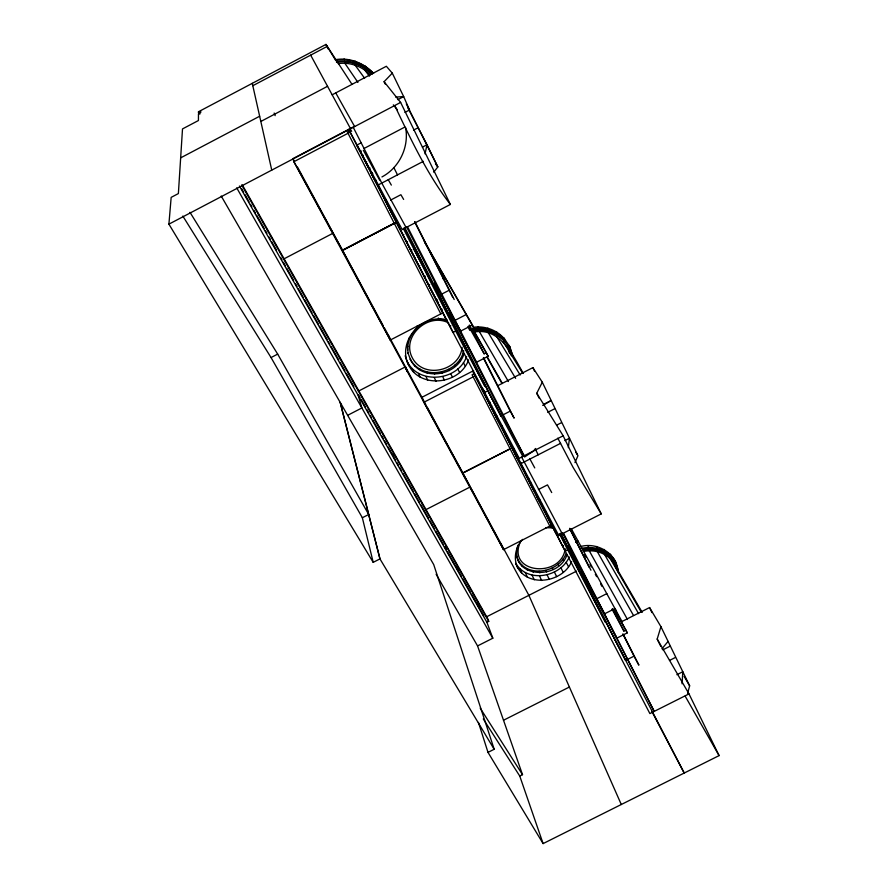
<?xml version="1.0" encoding="UTF-8"?>
<svg xmlns="http://www.w3.org/2000/svg" width="888" height="888" viewBox="0 0 888 888"><rect width="100%" height="100%" fill="white"/><g stroke="black" fill="none" stroke-linecap="round" stroke-linejoin="round"><path stroke-width="1.33" d="M617.981 572.005C617.726 553.624 597.091 541.625 580.186 546.653M198.49 112.587L198.479 111.755L325.974 44.411L335.742 60.473M682.062 683.804L682.805 671.739L660.938 626.684L649.572 607.559L621.256 621.878M340.226 402.442L379.975 558.885L373.204 562.348L168.909 224.153L171.162 197.369L178.377 193.573L182.506 128.915L198.435 120.524L198.468 113.753L200.732 112.587L200.721 111.389L198.479 112.576M568.331 447.641L569.486 438.239L542.291 382.195L532.889 367.621L497.569 385.803M407.803 352.514L408.314 353.735C403.885 332.456 426.984 314.485 446.975 319.78M425.019 153.868L427.039 144.733L407.969 108.047M462.104 347.308C459.784 370.851 423.809 379.565 412.421 358.008C400.854 336.707 428.027 312.01 448.662 322.943M463.214 353.091L463.847 354.301C456.465 376.845 420.546 381.729 410.234 359.141C421.944 381.307 458.585 374.403 463.747 350.738M517.915 545.254C508.158 577.389 557.831 581.396 566.844 555.189L566.033 553.635C558.585 573.837 523.165 578.898 516.539 555.766M687.623 693.384L689.643 685.825L682.805 671.739L676.889 674.714M565.223 548.74C561.149 578.976 505.261 573.815 520.79 540.859M660.761 646.353L657.187 639.06L660.938 626.684M574.969 462.604L577.955 455.699L569.486 438.239L564.89 440.592M539.127 398.124L536.752 393.262L542.291 382.195M405.583 357.109C413.686 385.27 457.464 382.661 466.644 356.465M407.426 362.093C417.027 389.244 459.518 385.681 468.609 359.84M571.672 561.494C562.459 583.605 524.197 588.444 515.762 563.358C527.816 583.649 560.55 576.978 569.297 556.965M433.733 172.172L437.817 166.944L427.039 144.733L422.455 147.131M661.949 648.784L668.076 641.391M535.741 448.484L533.133 451.282L524.553 457.009M522.644 539.393C515.517 546.797 513.053 558.63 517.804 567.965M385.259 84.105L384.093 81.707L392.296 73.138L386.347 66.267L332.156 94.805M381.94 176.934C399.422 167.632 409.268 146.997 405.594 127.55M542.701 405.405L551.182 400.521L544.178 404.118M252.803 85.714L327.261 46.376M180.653 157.864L259.651 116.239M260.828 121.467L327.55 86.303M397.846 99.667L403.674 96.592L392.296 73.138M352.492 127.373L292.962 158.641L293.906 161.705L503.563 549.639L551.603 525.152L511.877 447.741M168.909 224.153L400.621 102.42L450.371 204.451L402.164 229.581L348.662 129.382M404.928 112.399L409.535 109.979L403.674 96.592L395.715 97.07M361.361 142.713L356.998 144.999L453.069 332.434L456.099 330.858M406.105 227.528L381.785 183.095L364.047 148.474L404.906 127.04M361.294 150.993L360.328 151.493L356.543 144.511L369.064 168.542L370.03 168.043M362.282 155.7L363.214 155.211M413.575 130.103L418.148 127.706L406.316 103.907M365.656 162.16L366.611 161.66M383.905 197.491L371.129 172.96L372.061 172.472M371.129 172.96L371.85 174.226L372.794 173.726M376.323 180.331L375.358 180.83L371.85 174.226M378.31 184.915L423.365 161.339M399.156 224.908L398.201 225.397L390.676 211.111L385.192 200.399L386.114 199.922M385.192 200.399L386.091 202.009L387.024 201.521M390.665 200.066L400.888 194.716L403.64 199.423M283.55 259.085L333.2 233.133M390.676 211.111L391.597 210.634M342.479 250.349L396.281 222.278M397.524 224.453L398.568 226.362L399.5 225.874M403.818 234.476L402.908 234.954L410.733 249.85M406.626 242.069L407.548 241.592M409.734 248.285L410.933 250.483L411.854 250.005M415.018 258.586L418.836 265.889L419.747 265.423M422.988 274.137L424.342 276.645L425.252 276.168M182.828 216.073L271.051 357.553L277.678 354.112L368.698 514.496L362.348 517.737L373.204 562.348M429.67 284.504L428.749 284.993L424.342 276.645M443.079 278.899L445.276 277.755M439.305 295.36L449.161 290.254M437.518 299.844L436.596 300.311L428.16 284.227M436.152 299.8L437.651 302.608L438.55 302.142M442.102 309.224L441.214 309.69L445.221 317.371M442.779 312.865L396.226 222.155L342.413 250.216L390.287 340.06L442.779 312.865L519.225 458.308L563.159 435.797L601.243 513.897L558.752 535.542L472.616 371.162M454.823 320.435L466.378 314.452M449.95 326.362L450.86 325.896M469.352 325.052L472.072 329.837L474.292 328.693L472.438 325.008L460.628 331.124L434.654 283.272M358.397 391.164L405.439 366.844L407.337 371.561L405.439 366.844M347.652 415.318L361.882 407.958L358.253 395.504M468.464 326.063L484.149 353.813L486.346 352.669L488.156 356.266L476.49 362.293L449.905 313.12M473.615 370.651L421.9 397.325L423.909 402.264L462.848 473.126L511.976 447.941L475.08 375.868L423.909 402.264M474.259 373.637L472.072 374.769L549.805 526.062M497.036 416.072L496.159 416.528L486.446 397.913L481.74 388.744L482.595 388.311M481.74 388.744L483.749 392.529L484.615 392.085L483.105 389.255M484.615 392.452L488.145 390.631M486.446 397.913L487.29 397.48M489.921 402.186L489.044 402.641L483.749 392.529M490.764 406.227L491.63 405.783M513.997 449.195L513.142 449.639L498.312 421.067L493.706 412.076L494.549 411.644M404.295 227.561L500.854 415.961L510.234 411.144L514.119 418.148L483.538 357.598M502.175 426.096L501.298 426.54L493.706 412.076M547.718 412.343L554.634 408.791M524.386 469.475L523.532 469.919L509.79 443.456L505.272 434.643L506.105 434.21M511.932 447.841L462.737 472.938L503.563 549.639L501.021 543.767M556.798 425.063L561.394 422.71M533.832 490.032L515.417 454.445L516.25 454.023M425.63 509.801L470.307 486.913M519.968 462.97L520.834 462.537M521.056 463.591L560.606 443.334M540.426 502.897L525.496 474.114L526.329 473.693M528.782 478.321L527.949 478.754L525.496 474.114M529.87 482.628L530.691 482.206M534.454 491.453L535.286 491.031M538.406 489.532L547.496 484.881L551.703 492.551M551.504 524.486L536.452 495.482L539.005 500.321L539.826 499.9M540.736 503.829L541.547 503.418M545.876 511.444L545.032 511.877L539.005 500.321M556.265 533.999L547.352 516.738L548.162 516.328M562.504 545.965L563.336 545.543M575.624 542.379L578.088 541.125M567.454 549.927L565.145 551.104L486.424 397.513M486.346 616.927L576.545 571.128M657.187 639.06L688.999 693.905L719.091 755.61L543.101 843.6L519.758 776.057L522.51 774.669L477.566 645.92L492.818 638.206L486.901 622.288L488.733 621.378L487.679 618.57L242.402 185.07M596.592 598.823L606.848 593.617M612.509 608.757L614.496 612.398L616.461 611.399L615.018 608.535L604.562 613.83L568.564 545.976M612.01 609.179L623.898 631.057L625.851 630.08L627.261 632.878L616.916 638.106L582.14 572.46M503.518 720.246L569.386 687.035M560.861 534.232L625.607 660.395L634.032 656.154L638.883 665.145L623.309 634.321M662.814 649.861L669.941 646.264M669.474 660.461L675.38 657.486M543.101 843.6L488 752.38L494.194 749.261L433.721 564.601L221.212 196.037M688.999 693.905L649.872 713.564L547.352 516.738M432.29 319.869C412.731 324.009 398.978 347.297 408.891 365.712M581.185 548.495C594.061 545.343 609.39 549.894 615.761 562.171M582.539 549.317C597.624 545.399 615.206 555 617.604 570.917M583.194 550.527C595.326 547.774 609.479 552.503 615.44 563.913M583.272 551.548C594.971 548.884 608.624 553.446 614.374 564.457L642.224 612.398M545.609 527.683L553.257 527.872M472.805 328.838C484.315 326.695 496.459 330.902 504.639 339.183C497.391 330.036 484.726 325.552 473.249 327.317M473.415 329.981C490.276 326.806 508.247 338.528 511.621 355.478M473.937 330.891C484.915 328.937 496.448 333.089 504.251 340.937L503.674 340.015M474.014 332.112C500.066 326.995 512.876 355.211 523.332 373.448M335.398 59.696C349.506 57.143 364.047 63.048 373.615 73.46M335.831 60.373C349.506 57.942 363.836 63.259 373.226 73.349M336.363 61.794C349.428 59.529 363.103 64.646 372.094 74.248M336.652 62.238C349.228 60.118 362.615 64.635 371.428 73.826M338.184 63.625C349.916 61.849 362.226 66.411 370.429 74.892M550.638 527.139L553.923 528.382M393.34 104.862L397.48 109.857M384.093 81.707L400.621 102.42M365.179 66.034L365.712 66.733M435.453 163.792L437.817 166.944L418.148 127.706M364.491 69.675L369.375 76.157M355.111 61.094L355.611 61.772M355.056 65.046L364.624 78.255M450.371 204.451C427.261 174.392 411.089 139.838 394.805 105.739M344.1 58.985L344.566 59.663M503.762 337.773L509.823 346.731L512.654 355.433L508.935 345.31L509.823 346.731M344.733 63.092L357.931 82.406M352.003 84.36L325.974 44.411L328.471 49.351M483.272 718.947L519.758 776.057M480.219 708.158L522.51 774.669M575.801 452.247L577.233 454.545M509.268 348.251L508.691 347.319L511.421 355.733M536.752 393.262L563.159 435.797M189.977 212.321L277.678 354.112M503.263 341.802L522.588 373.082M496.581 331.912L497.435 333.3M496.714 334.343L497.269 335.253M496.525 336.319L520.179 375.025M601.243 513.897L572.982 467.21L557.808 438.161M487.856 328.149L488.7 329.537M488.256 330.702L488.811 331.613M494.172 749.272L379.953 558.896L340.215 402.453M488.356 332.811L515.617 378.344M684.115 676.401L689.643 685.825M478.21 326.762L479.009 328.149M610.3 554.123L611.377 555.966M478.898 329.359L479.431 330.269M617.993 569.408L615.051 561.516M610.489 556.698L611.188 557.908M479.32 331.524L508.391 381.54M610.278 558.663L641.391 612.332M604.073 549.406L605.139 551.237M436.119 574.214L477.578 645.942M604.451 552.136L605.139 553.346M604.439 554.256L638.616 613.686M424.053 240.826L472.438 325.008M424.897 242.679L474.292 328.693M719.091 755.61L685.136 696.103M388.267 179.731L391.342 185.104M472.605 328.593L486.346 352.669M472.605 329.004L488.156 356.266M596.392 546.486L597.446 548.329M597.014 549.317L597.702 550.527M236.73 187.879L492.818 638.206M271.051 357.553L362.348 517.737M487.235 356.843L502.297 383.372M487.146 357.353L502.02 383.572M597.258 551.548L633.499 615.462M198.49 111.766L199.856 114.175M392.585 454.234L393.939 456.643M444.888 546.531L446.342 549.106M456.488 566.988L457.853 569.408M476.945 603.107L478.998 606.726M241.592 188.633L243.645 192.252M245.021 194.661L249.117 201.909M250.494 204.318L251.859 206.738M253.913 210.356L255.278 212.765M256.643 215.185L264.169 228.46M265.545 230.869L266.911 233.289M268.964 236.907L270.329 239.327M271.706 241.736L276.49 250.183M280.597 257.431L281.962 259.84M283.328 262.26L285.381 265.878M286.757 268.287L293.595 280.364M295.649 283.982L297.014 286.391M298.39 288.811L303.174 297.258M304.54 299.667L312.065 312.942M313.442 315.362L318.226 323.809M319.602 326.218L327.128 339.494M328.493 341.913L329.859 344.322M331.224 346.742L338.761 360.017M340.126 362.426L344.91 370.884M346.287 373.293L353.813 386.569M358.597 395.016L359.962 397.436M361.338 399.844L365.445 407.093M366.811 409.501L368.864 413.12M370.229 415.54L371.595 417.948M372.971 420.368L380.497 433.644M381.862 436.052L383.228 438.472M384.604 440.881L386.657 444.5M388.023 446.919L392.807 455.366M394.183 457.775L395.549 460.195M396.914 462.604L398.279 465.023M399.656 467.432L401.709 471.062M403.074 473.471L413.342 491.575M414.707 493.983L419.491 502.442M420.868 504.85L428.393 518.126M429.759 520.546L434.554 528.993M435.919 531.401L443.445 544.677M444.81 547.097L446.176 549.506M447.552 551.925L461.238 576.057M462.604 578.476L470.129 591.752M471.495 594.161L476.29 602.619M477.655 605.028L483.816 615.895M239.438 186.014L486.901 622.299M241.68 184.926L488.733 621.378M335.753 92.918L354.645 126.573M587.812 545.609L588.833 547.441M588.689 548.473L589.366 549.672M589.221 550.726L627.483 619.513M571.295 528.726L622 621.5M571.428 530.513L572.76 532.944M584.704 554.8L586.025 557.231M590.009 564.513L591.341 566.944M595.315 574.225L596.647 576.656M600.632 583.938L601.953 586.369M615.895 611.865L625.851 630.08M614.618 609.756L627.261 632.878M363.359 150.272L379.609 180.064M529.637 458.474L534.754 467.921M310.667 55.145L350.549 128.727M351.659 131.369L350.993 130.136L347.375 132.035L440.803 313.886M292.973 158.641L294.383 161.294M297.58 167.155L383.105 325.519M384.404 327.872L425.874 404.673M427.061 406.871L501.232 544.166M501.665 544.966L528.882 595.337L621.289 804.506M414.052 249.473L434.465 287.479M487.823 390.82L522.821 456.465M562.226 533.766L521.689 457.187M386.091 202.009L389.854 209.102M398.568 226.362L402.541 233.877M410.933 250.483L415.118 258.397M418.836 265.889L423.143 274.07M560.284 534.099L564.746 542.557M505.272 434.643L507.514 438.894M515.417 454.445L517.771 458.896M437.651 302.608L442.268 311.366M608.946 628.094L684.215 773.048L651.725 711.177M605.316 622L559.362 533.777M445.787 319.092L446.387 320.246L438.95 319.169L438.361 318.026M551.448 525.185L552.236 526.695M463.425 362.604L465.268 366.189M566.2 562.271L568.542 566.833M404.784 227.739L500.854 415.961M560.705 533.222L625.607 660.395M353.147 127.117L364.047 148.474M404.173 228.149L484.87 386.18L460.994 341.303L403.418 228.649M560.372 533.988L605.627 622.61M483.183 389.455L485.536 394.039M562.748 559.285L563.547 560.85M459.806 359.607L460.428 360.839M407.847 227.45L524.109 455.81L506.127 422.255L406.504 226.729M563.725 533.633L654.212 711.377L562.459 532.833M472.072 329.837L484.149 353.813M614.496 612.398L623.898 631.057M414.874 221.667L454.201 299.511M467.932 326.706L469.808 330.414M569.763 528.305L590.931 570.218M414.641 221.922L452.758 297.369M483.372 357.964L510.234 411.144M569.907 529.237L589.21 567.443M622.821 633.976L634.032 656.154M393.806 167.521L397.502 174.869M535.275 448.984L538.206 454.811M560.905 567.765L563.214 572.36M558.064 564.158L558.852 565.734M457.775 368.875L459.584 372.505M454.8 365.168L455.422 366.411M552.292 567.932L553.069 569.519M554.389 572.039L556.654 576.656M545.831 570.374L546.586 571.961M450.727 373.659L452.48 377.311M547.086 574.791L549.306 579.42M448.562 369.408L449.161 370.662M532.889 367.621L534.643 371.351M539.094 571.306L539.837 572.904M649.572 607.559L651.914 612.576M539.482 575.846L541.658 580.497M441.48 372.05L442.069 373.304M532.534 570.673L533.266 572.272M442.735 376.634L444.433 380.319M532.079 575.135L534.21 579.786M417.205 325.896L417.737 327.062M526.595 568.509L527.317 570.107M525.363 572.705L527.461 577.344M521.667 564.946L522.388 566.533M434.043 372.905L434.609 374.17M518.104 560.228L518.814 561.804M519.802 568.686L521.855 573.315M434.332 377.611L435.975 381.307M426.728 371.939L427.283 373.193M426.074 376.523L427.661 380.208M408.802 338.25L409.313 339.438M420.035 369.186L420.568 370.44M407.825 346.598L407.315 345.388L407.648 350.138M418.514 373.426L420.046 377.089M414.407 364.824L414.929 366.067M412.143 368.509L413.642 372.161M405.15 355.799L406.127 358.186M388.533 335.564L390.287 340.06M274.159 113.053L275.158 115.64M408.214 353.613L410.744 360.373M508.48 350.016L509.612 353.502M478.432 722.432L488 752.38M614.729 562.692L616.527 568.531M252.27 83.328L271.75 170.13M350.15 132.157L293.884 161.716L342.546 250.46L396.348 222.389L350.15 132.157"/></g></svg>
